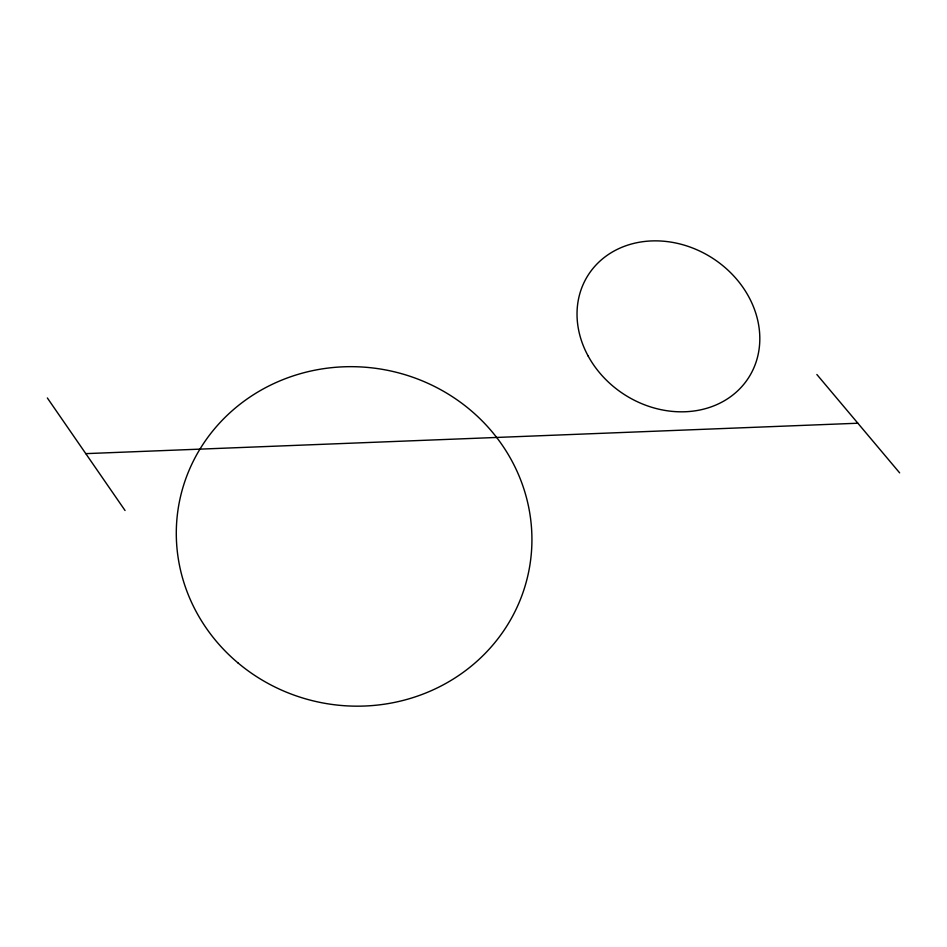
<?xml version="1.0" encoding="UTF-8"?>
<svg xmlns="http://www.w3.org/2000/svg" width="947" height="947" viewBox="0 0 947 947"><rect width="100%" height="100%" fill="white"/><g stroke="black" fill="none" stroke-linecap="round" stroke-linejoin="round"><path stroke-width="1.42" d="M85.786 453.637L857.864 423.226M816.859 374.503L899.65 472.873M47.35 397.965L125.051 510.504M238.064 662.983A178.119 169.442 10.8 0 0 528.817 571.088A178.119 169.442 10.8 0 0 295.452 375.166A178.119 169.442 10.8 0 0 238.064 662.983M588.134 356.001A95.233 81.205 32.5 0 0 746.39 380.954A95.233 81.205 32.5 0 0 670.713 242.077A95.233 81.205 32.5 0 0 588.134 356.001"/></g></svg>
